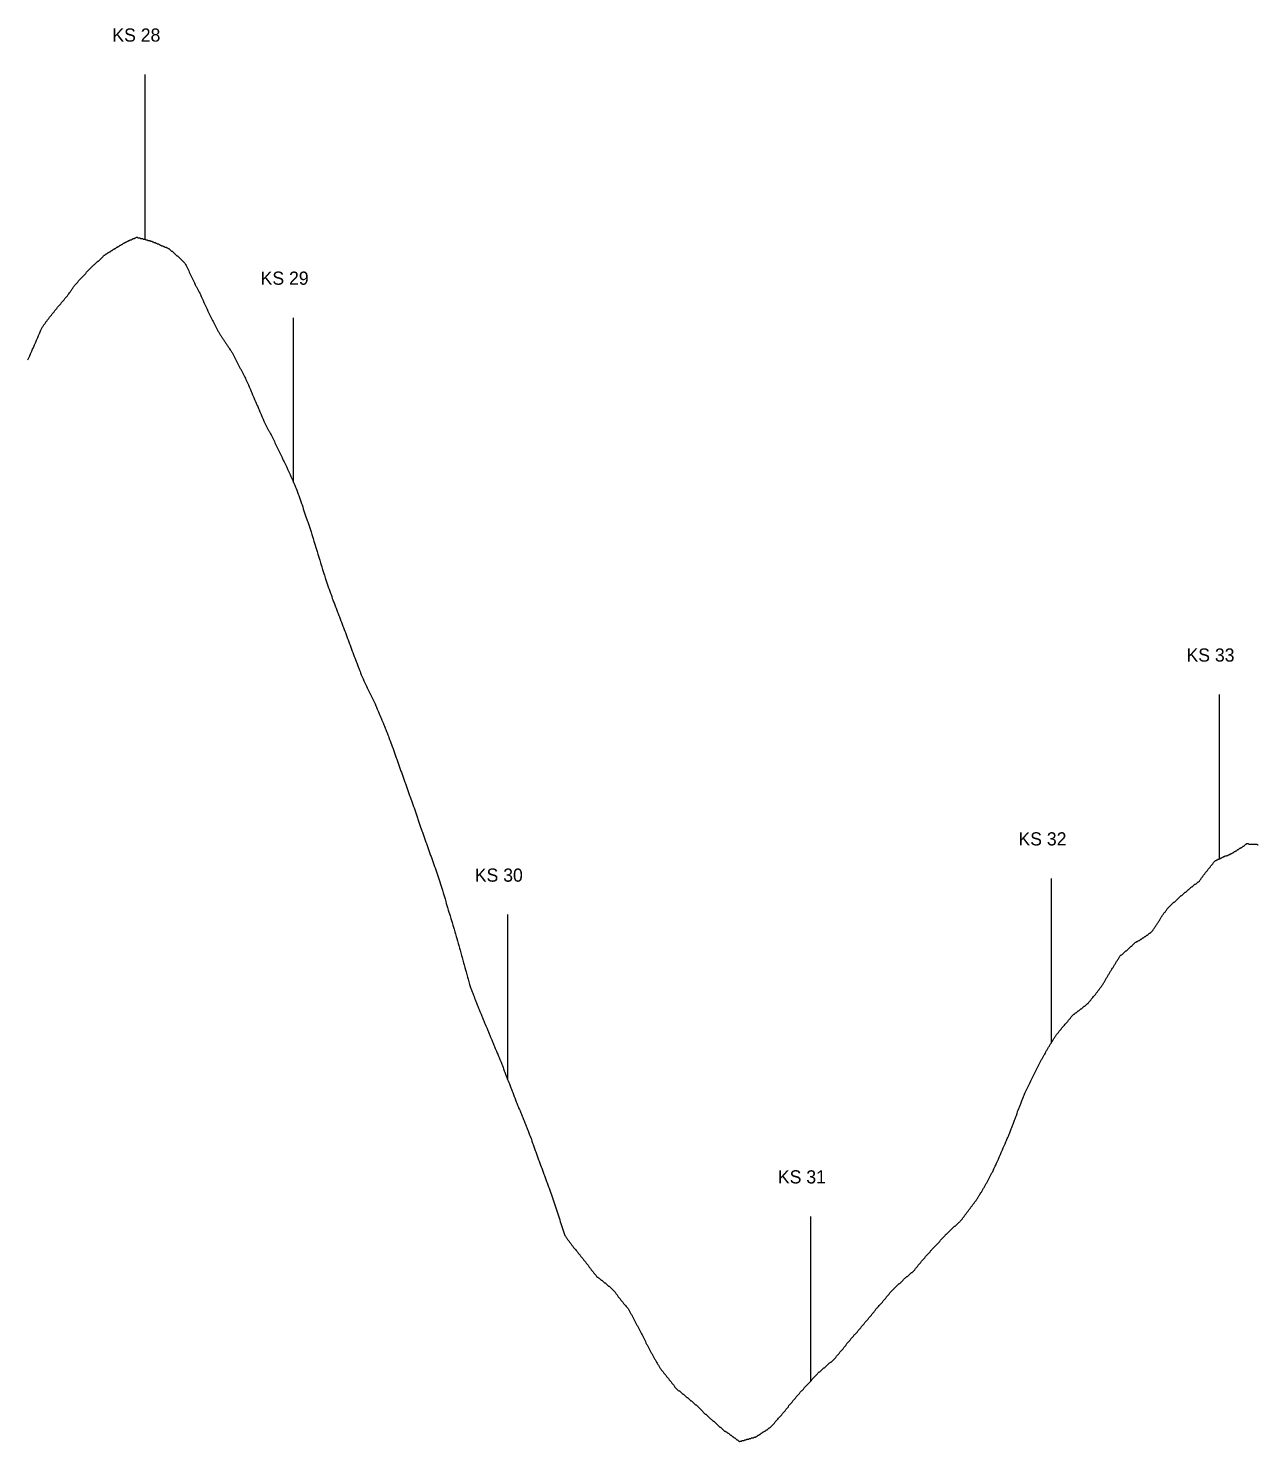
# Model space of a CAD drawing. Header units: metres. Extents: x 1 to 14781, y 7034 to 11914.
# Drawn here: x 11135 to 13000, y 9069 to 11214 of the extents above; entities that cross this region are included whole.
import ezdxf

# ---------------------------------------------------------------- set-up
doc = ezdxf.new("R2010")
doc.units = ezdxf.units.M
for name, color, linetype in [('profile_mark_labels', 3, 'Continuous'), ('profile_marks', 1, 'Continuous'), ('profile_polyline', 7, 'Continuous')]:
    doc.layers.add(name, color=color, linetype=linetype)

msp = doc.modelspace()

# ---------------------------------------------------------------- linework, layer by layer
at = {"layer": 'profile_marks'}
for p, q in [((11312.2, 10894), (11312.2, 11144)), ((11537.2, 10525), (11537.2, 10775)), ((12942.2, 9953), (12942.2, 10203)), ((12687.2, 9674), (12687.2, 9924)), ((11862.2, 9619), (11862.2, 9869)), ((12322.2, 9161), (12322.2, 9411))]:
    msp.add_line(p, q, dxfattribs=at)
at = {"layer": 'profile_polyline'}
msp.add_lwpolyline([(11134, 10711), (11135, 10713), (11136, 10715), (11137, 10717), (11138, 10720), (11139, 10722), (11140, 10724), (11141, 10727), (11142, 10729), (11143, 10731), (11144, 10734), (11145, 10736), (11146, 10738), (11147, 10741), (11148, 10743), (11149, 10745), (11150, 10748), (11151, 10750), (11152, 10752), (11153, 10755), (11154, 10757), (11155, 10759), (11156, 10761), (11157, 10762), (11158, 10764), (11159, 10765), (11160, 10766), (11161, 10768), (11162, 10769), (11163, 10770), (11164, 10772), (11165, 10773), (11166, 10774), (11167, 10776), (11168, 10777), (11169, 10778), (11170, 10779), (11171, 10781), (11172, 10782), (11173, 10783), (11174, 10784), (11175, 10786), (11176, 10787), (11177, 10788), (11178, 10789), (11179, 10791), (11180, 10792), (11181, 10793), (11182, 10794), (11183, 10795), (11184, 10796), (11185, 10798), (11186, 10799), (11187, 10800), (11188, 10801), (11189, 10802), (11190, 10804), (11191, 10805), (11192, 10806), (11193, 10807), (11194, 10808), (11195, 10810), (11196, 10811), (11197, 10813), (11198, 10814), (11199, 10816), (11200, 10817), (11201, 10819), (11202, 10820), (11203, 10822), (11204, 10823), (11205, 10824), (11206, 10825), (11207, 10826), (11208, 10827), (11209, 10828), (11210, 10829), (11211, 10831), (11212, 10832), (11213, 10833), (11214, 10834), (11215, 10835), (11216, 10836), (11217, 10837), (11218, 10838), (11219, 10839), (11220, 10840), (11221, 10841), (11222, 10842), (11223, 10844), (11224, 10845), (11225, 10846), (11226, 10847), (11227, 10848), (11228, 10849), (11229, 10850), (11230, 10851), (11231, 10852), (11232, 10853), (11233, 10854), (11234, 10855), (11235, 10856), (11236, 10857), (11237, 10858), (11238, 10859), (11239, 10860), (11240, 10861), (11241, 10861), (11242, 10862), (11243, 10863), (11244, 10864), (11245, 10865), (11246, 10866), (11247, 10867), (11248, 10868), (11249, 10869), (11250, 10870), (11251, 10870), (11252, 10871), (11253, 10872), (11254, 10872), (11255, 10873), (11256, 10874), (11257, 10874), (11258, 10875), (11259, 10875), (11260, 10876), (11261, 10877), (11262, 10877), (11263, 10878), (11264, 10879), (11265, 10879), (11266, 10880), (11267, 10880), (11268, 10881), (11269, 10882), (11270, 10882), (11271, 10883), (11272, 10883), (11273, 10884), (11274, 10885), (11275, 10885), (11276, 10886), (11277, 10886), (11278, 10887), (11279, 10888), (11280, 10888), (11281, 10889), (11282, 10889), (11283, 10890), (11284, 10890), (11285, 10891), (11286, 10891), (11287, 10892), (11288, 10892), (11289, 10893), (11290, 10893), (11291, 10893), (11292, 10894), (11293, 10894), (11294, 10895), (11295, 10895), (11296, 10895), (11297, 10896), (11298, 10896), (11299, 10897), (11300, 10897), (11301, 10896), (11302, 10896), (11303, 10896), (11304, 10896), (11305, 10895), (11306, 10895), (11307, 10895), (11308, 10895), (11309, 10894), (11310, 10894), (11311, 10894), (11312, 10894), (11313, 10893), (11314, 10893), (11315, 10893), (11316, 10892), (11317, 10892), (11318, 10892), (11319, 10892), (11320, 10891), (11321, 10891), (11322, 10891), (11323, 10890), (11324, 10890), (11325, 10889), (11326, 10889), (11327, 10889), (11328, 10888), (11329, 10888), (11330, 10887), (11331, 10887), (11332, 10887), (11333, 10886), (11334, 10886), (11335, 10885), (11336, 10885), (11337, 10884), (11338, 10884), (11339, 10884), (11340, 10883), (11341, 10883), (11342, 10882), (11343, 10882), (11344, 10882), (11345, 10881), (11346, 10881), (11347, 10880), (11348, 10880), (11349, 10879), (11350, 10878), (11351, 10877), (11352, 10876), (11353, 10876), (11354, 10875), (11355, 10874), (11356, 10873), (11357, 10872), (11358, 10871), (11359, 10870), (11360, 10869), (11361, 10869), (11362, 10868), (11363, 10867), (11364, 10866), (11365, 10865), (11366, 10864), (11367, 10863), (11368, 10862), (11369, 10861), (11370, 10860), (11371, 10859), (11372, 10858), (11373, 10856), (11374, 10854), (11375, 10852), (11376, 10850), (11377, 10848), (11378, 10846), (11379, 10844), (11380, 10842), (11381, 10840), (11382, 10838), (11383, 10836), (11384, 10834), (11385, 10832), (11386, 10830), (11387, 10828), (11388, 10825), (11389, 10823), (11390, 10822), (11391, 10820), (11392, 10818), (11393, 10816), (11394, 10814), (11395, 10812), (11396, 10810), (11397, 10807), (11398, 10805), (11399, 10803), (11400, 10801), (11401, 10798), (11402, 10796), (11403, 10794), (11404, 10792), (11405, 10790), (11406, 10788), (11407, 10785), (11408, 10783), (11409, 10781), (11410, 10779), (11411, 10777), (11412, 10775), (11413, 10773), (11414, 10771), (11415, 10769), (11416, 10767), (11417, 10765), (11418, 10763), (11419, 10761), (11420, 10759), (11421, 10757), (11422, 10756), (11423, 10754), (11424, 10753), (11425, 10751), (11426, 10749), (11427, 10748), (11428, 10746), (11429, 10745), (11430, 10743), (11431, 10742), (11432, 10740), (11433, 10739), (11434, 10737), (11435, 10736), (11436, 10734), (11437, 10733), (11438, 10731), (11439, 10730), (11440, 10728), (11441, 10726), (11442, 10725), (11443, 10723), (11444, 10722), (11445, 10720), (11446, 10718), (11447, 10716), (11448, 10714), (11449, 10712), (11450, 10710), (11451, 10708), (11452, 10706), (11453, 10704), (11454, 10702), (11455, 10700), (11456, 10698), (11457, 10697), (11458, 10695), (11459, 10693), (11460, 10691), (11461, 10689), (11462, 10687), (11463, 10685), (11464, 10683), (11465, 10681), (11466, 10679), (11467, 10677), (11468, 10675), (11469, 10673), (11470, 10670), (11471, 10668), (11472, 10666), (11473, 10663), (11474, 10661), (11475, 10658), (11476, 10656), (11477, 10654), (11478, 10651), (11479, 10649), (11480, 10647), (11481, 10644), (11482, 10642), (11483, 10640), (11484, 10637), (11485, 10635), (11486, 10632), (11487, 10630), (11488, 10628), (11489, 10625), (11490, 10623), (11491, 10621), (11492, 10618), (11493, 10616), (11494, 10614), (11495, 10612), (11496, 10610), (11497, 10608), (11498, 10606), (11499, 10604), (11500, 10603), (11501, 10601), (11502, 10599), (11503, 10597), (11504, 10595), (11505, 10593), (11506, 10591), (11507, 10589), (11508, 10587), (11509, 10585), (11510, 10583), (11511, 10581), (11512, 10579), (11513, 10577), (11514, 10575), (11515, 10573), (11516, 10571), (11517, 10569), (11518, 10567), (11519, 10565), (11520, 10563), (11521, 10560), (11522, 10558), (11523, 10556), (11524, 10554), (11525, 10552), (11526, 10550), (11527, 10548), (11528, 10545), (11529, 10543), (11530, 10541), (11531, 10539), (11532, 10537), (11533, 10534), (11534, 10532), (11535, 10530), (11536, 10528), (11537, 10525), (11538, 10523), (11539, 10521), (11540, 10518), (11541, 10516), (11542, 10513), (11543, 10510), (11544, 10507), (11545, 10505), (11546, 10502), (11547, 10499), (11548, 10496), (11549, 10493), (11550, 10491), (11551, 10488), (11552, 10485), (11553, 10482), (11554, 10479), (11555, 10476), (11556, 10473), (11557, 10470), (11558, 10467), (11559, 10465), (11560, 10462), (11561, 10459), (11562, 10456), (11563, 10453), (11564, 10450), (11565, 10446), (11566, 10443), (11567, 10440), (11568, 10436), (11569, 10433), (11570, 10430), (11571, 10426), (11572, 10423), (11573, 10420), (11574, 10416), (11575, 10413), (11576, 10410), (11577, 10407), (11578, 10403), (11579, 10400), (11580, 10397), (11581, 10393), (11582, 10390), (11583, 10387), (11584, 10384), (11585, 10380), (11586, 10377), (11587, 10374), (11588, 10371), (11589, 10368), (11590, 10365), (11591, 10363), (11592, 10360), (11593, 10357), (11594, 10355), (11595, 10352), (11596, 10349), (11597, 10347), (11598, 10344), (11599, 10342), (11600, 10339), (11601, 10336), (11602, 10334), (11603, 10331), (11604, 10328), (11605, 10326), (11606, 10323), (11607, 10321), (11608, 10318), (11609, 10315), (11610, 10313), (11611, 10310), (11612, 10307), (11613, 10305), (11614, 10302), (11615, 10299), (11616, 10297), (11617, 10294), (11618, 10291), (11619, 10288), (11620, 10286), (11621, 10283), (11622, 10280), (11623, 10278), (11624, 10275), (11625, 10272), (11626, 10269), (11627, 10267), (11628, 10264), (11629, 10261), (11630, 10259), (11631, 10256), (11632, 10253), (11633, 10251), (11634, 10248), (11635, 10245), (11636, 10243), (11637, 10240), (11638, 10238), (11639, 10236), (11640, 10233), (11641, 10231), (11642, 10229), (11643, 10227), (11644, 10224), (11645, 10222), (11646, 10220), (11647, 10218), (11648, 10216), (11649, 10213), (11650, 10211), (11651, 10209), (11652, 10207), (11653, 10205), (11654, 10203), (11655, 10201), (11656, 10199), (11657, 10197), (11658, 10195), (11659, 10193), (11660, 10191), (11661, 10189), (11662, 10186), (11663, 10184), (11664, 10181), (11665, 10179), (11666, 10177), (11667, 10174), (11668, 10172), (11669, 10169), (11670, 10167), (11671, 10164), (11672, 10162), (11673, 10160), (11674, 10157), (11675, 10155), (11676, 10152), (11677, 10150), (11678, 10147), (11679, 10145), (11680, 10142), (11681, 10140), (11682, 10138), (11683, 10135), (11684, 10133), (11685, 10130), (11686, 10127), (11687, 10124), (11688, 10122), (11689, 10119), (11690, 10116), (11691, 10113), (11692, 10110), (11693, 10107), (11694, 10105), (11695, 10102), (11696, 10099), (11697, 10096), (11698, 10093), (11699, 10090), (11700, 10087), (11701, 10085), (11702, 10082), (11703, 10079), (11704, 10076), (11705, 10073), (11706, 10070), (11707, 10068), (11708, 10065), (11709, 10062), (11710, 10059), (11711, 10056), (11712, 10053), (11713, 10050), (11714, 10048), (11715, 10045), (11716, 10042), (11717, 10039), (11718, 10036), (11719, 10033), (11720, 10031), (11721, 10028), (11722, 10025), (11723, 10022), (11724, 10019), (11725, 10016), (11726, 10014), (11727, 10011), (11728, 10008), (11729, 10005), (11730, 10002), (11731, 9999), (11732, 9996), (11733, 9994), (11734, 9991), (11735, 9988), (11736, 9985), (11737, 9982), (11738, 9979), (11739, 9977), (11740, 9974), (11741, 9971), (11742, 9968), (11743, 9965), (11744, 9962), (11745, 9959), (11746, 9957), (11747, 9954), (11748, 9951), (11749, 9948), (11750, 9945), (11751, 9942), (11752, 9940), (11753, 9937), (11754, 9934), (11755, 9931), (11756, 9928), (11757, 9925), (11758, 9922), (11759, 9919), (11760, 9915), (11761, 9912), (11762, 9909), (11763, 9906), (11764, 9902), (11765, 9899), (11766, 9896), (11767, 9893), (11768, 9889), (11769, 9886), (11770, 9883), (11771, 9880), (11772, 9876), (11773, 9873), (11774, 9870), (11775, 9867), (11776, 9863), (11777, 9860), (11778, 9857), (11779, 9853), (11780, 9850), (11781, 9847), (11782, 9843), (11783, 9840), (11784, 9836), (11785, 9833), (11786, 9829), (11787, 9825), (11788, 9822), (11789, 9818), (11790, 9815), (11791, 9811), (11792, 9807), (11793, 9804), (11794, 9800), (11795, 9796), (11796, 9793), (11797, 9789), (11798, 9785), (11799, 9782), (11800, 9778), (11801, 9774), (11802, 9771), (11803, 9767), (11804, 9763), (11805, 9760), (11806, 9757), (11807, 9755), (11808, 9752), (11809, 9750), (11810, 9747), (11811, 9745), (11812, 9742), (11813, 9740), (11814, 9737), (11815, 9735), (11816, 9732), (11817, 9730), (11818, 9727), (11819, 9725), (11820, 9722), (11821, 9720), (11822, 9718), (11823, 9715), (11824, 9713), (11825, 9710), (11826, 9708), (11827, 9705), (11828, 9703), (11829, 9700), (11830, 9698), (11831, 9696), (11832, 9693), (11833, 9691), (11834, 9688), (11835, 9686), (11836, 9683), (11837, 9681), (11838, 9679), (11839, 9676), (11840, 9674), (11841, 9671), (11842, 9669), (11843, 9666), (11844, 9664), (11845, 9662), (11846, 9659), (11847, 9657), (11848, 9654), (11849, 9652), (11850, 9649), (11851, 9647), (11852, 9645), (11853, 9642), (11854, 9640), (11855, 9637), (11856, 9635), (11857, 9632), (11858, 9630), (11859, 9627), (11860, 9624), (11861, 9622), (11862, 9619), (11863, 9617), (11864, 9614), (11865, 9612), (11866, 9609), (11867, 9606), (11868, 9604), (11869, 9601), (11870, 9599), (11871, 9596), (11872, 9593), (11873, 9591), (11874, 9588), (11875, 9585), (11876, 9583), (11877, 9580), (11878, 9578), (11879, 9575), (11880, 9573), (11881, 9571), (11882, 9568), (11883, 9566), (11884, 9563), (11885, 9561), (11886, 9558), (11887, 9556), (11888, 9553), (11889, 9551), (11890, 9548), (11891, 9546), (11892, 9543), (11893, 9541), (11894, 9538), (11895, 9535), (11896, 9533), (11897, 9530), (11898, 9528), (11899, 9525), (11900, 9522), (11901, 9520), (11902, 9517), (11903, 9514), (11904, 9511), (11905, 9509), (11906, 9506), (11907, 9503), (11908, 9500), (11909, 9497), (11910, 9495), (11911, 9492), (11912, 9489), (11913, 9486), (11914, 9484), (11915, 9481), (11916, 9478), (11917, 9475), (11918, 9473), (11919, 9470), (11920, 9467), (11921, 9464), (11922, 9462), (11923, 9459), (11924, 9456), (11925, 9454), (11926, 9451), (11927, 9448), (11928, 9445), (11929, 9442), (11930, 9439), (11931, 9436), (11932, 9433), (11933, 9430), (11934, 9427), (11935, 9424), (11936, 9421), (11937, 9418), (11938, 9415), (11939, 9412), (11940, 9409), (11941, 9406), (11942, 9403), (11943, 9400), (11944, 9397), (11945, 9394), (11946, 9391), (11947, 9388), (11948, 9385), (11949, 9382), (11950, 9381), (11951, 9379), (11952, 9378), (11953, 9376), (11954, 9375), (11955, 9374), (11956, 9372), (11957, 9371), (11958, 9370), (11959, 9368), (11960, 9367), (11961, 9366), (11962, 9364), (11963, 9363), (11964, 9362), (11965, 9361), (11966, 9359), (11967, 9358), (11968, 9357), (11969, 9355), (11970, 9354), (11971, 9353), (11972, 9352), (11973, 9350), (11974, 9349), (11975, 9348), (11976, 9347), (11977, 9345), (11978, 9344), (11979, 9343), (11980, 9342), (11981, 9340), (11982, 9339), (11983, 9338), (11984, 9337), (11985, 9335), (11986, 9334), (11987, 9333), (11988, 9332), (11989, 9330), (11990, 9329), (11991, 9328), (11992, 9327), (11993, 9325), (11994, 9324), (11995, 9323), (11996, 9322), (11997, 9320), (11998, 9319), (11999, 9319), (12000, 9318), (12001, 9317), (12002, 9316), (12003, 9315), (12004, 9314), (12005, 9314), (12006, 9313), (12007, 9312), (12008, 9311), (12009, 9310), (12010, 9310), (12011, 9309), (12012, 9308), (12013, 9307), (12014, 9306), (12015, 9305), (12016, 9305), (12017, 9304), (12018, 9303), (12019, 9302), (12020, 9301), (12021, 9300), (12022, 9299), (12023, 9298), (12024, 9297), (12025, 9296), (12026, 9294), (12027, 9293), (12028, 9292), (12029, 9291), (12030, 9289), (12031, 9288), (12032, 9287), (12033, 9286), (12034, 9284), (12035, 9283), (12036, 9282), (12037, 9281), (12038, 9279), (12039, 9278), (12040, 9277), (12041, 9276), (12042, 9274), (12043, 9273), (12044, 9272), (12045, 9271), (12046, 9269), (12047, 9267), (12048, 9265), (12049, 9263), (12050, 9262), (12051, 9260), (12052, 9258), (12053, 9256), (12054, 9254), (12055, 9252), (12056, 9250), (12057, 9248), (12058, 9246), (12059, 9245), (12060, 9243), (12061, 9241), (12062, 9239), (12063, 9237), (12064, 9235), (12065, 9233), (12066, 9231), (12067, 9229), (12068, 9227), (12069, 9225), (12070, 9223), (12071, 9221), (12072, 9219), (12073, 9217), (12074, 9216), (12075, 9214), (12076, 9212), (12077, 9210), (12078, 9208), (12079, 9206), (12080, 9204), (12081, 9203), (12082, 9201), (12083, 9199), (12084, 9197), (12085, 9195), (12086, 9194), (12087, 9192), (12088, 9190), (12089, 9188), (12090, 9186), (12091, 9185), (12092, 9183), (12093, 9181), (12094, 9180), (12095, 9178), (12096, 9177), (12097, 9176), (12098, 9175), (12099, 9173), (12100, 9172), (12101, 9171), (12102, 9170), (12103, 9168), (12104, 9167), (12105, 9166), (12106, 9165), (12107, 9163), (12108, 9162), (12109, 9161), (12110, 9160), (12111, 9158), (12112, 9157), (12113, 9156), (12114, 9155), (12115, 9153), (12116, 9152), (12117, 9151), (12118, 9150), (12119, 9149), (12120, 9148), (12121, 9147), (12122, 9146), (12123, 9146), (12124, 9145), (12125, 9144), (12126, 9143), (12127, 9142), (12128, 9141), (12129, 9141), (12130, 9140), (12131, 9139), (12132, 9138), (12133, 9137), (12134, 9136), (12135, 9136), (12136, 9135), (12137, 9134), (12138, 9133), (12139, 9132), (12140, 9131), (12141, 9131), (12142, 9130), (12143, 9129), (12144, 9128), (12145, 9127), (12146, 9126), (12147, 9125), (12148, 9125), (12149, 9124), (12150, 9123), (12151, 9122), (12152, 9121), (12153, 9120), (12154, 9119), (12155, 9118), (12156, 9117), (12157, 9116), (12158, 9115), (12159, 9114), (12160, 9113), (12161, 9112), (12162, 9111), (12163, 9111), (12164, 9110), (12165, 9109), (12166, 9108), (12167, 9107), (12168, 9106), (12169, 9105), (12170, 9104), (12171, 9103), (12172, 9102), (12173, 9101), (12174, 9100), (12175, 9100), (12176, 9099), (12177, 9098), (12178, 9097), (12179, 9096), (12180, 9095), (12181, 9094), (12182, 9093), (12183, 9092), (12184, 9091), (12185, 9091), (12186, 9090), (12187, 9089), (12188, 9088), (12189, 9087), (12190, 9086), (12191, 9085), (12192, 9085), (12193, 9084), (12194, 9084), (12195, 9083), (12196, 9082), (12197, 9082), (12198, 9081), (12199, 9080), (12200, 9079), (12201, 9079), (12202, 9078), (12203, 9077), (12204, 9077), (12205, 9076), (12206, 9075), (12207, 9075), (12208, 9074), (12209, 9073), (12210, 9072), (12211, 9072), (12212, 9071), (12213, 9070), (12214, 9069), (12215, 9070), (12216, 9070), (12217, 9070), (12218, 9071), (12219, 9071), (12220, 9071), (12221, 9071), (12222, 9072), (12223, 9072), (12224, 9072), (12225, 9073), (12226, 9073), (12227, 9073), (12228, 9073), (12229, 9074), (12230, 9074), (12231, 9074), (12232, 9075), (12233, 9075), (12234, 9075), (12235, 9075), (12236, 9076), (12237, 9076), (12238, 9076), (12239, 9077), (12240, 9077), (12241, 9078), (12242, 9079), (12243, 9079), (12244, 9080), (12245, 9080), (12246, 9081), (12247, 9082), (12248, 9082), (12249, 9083), (12250, 9084), (12251, 9084), (12252, 9085), (12253, 9085), (12254, 9086), (12255, 9087), (12256, 9087), (12257, 9088), (12258, 9089), (12259, 9090), (12260, 9090), (12261, 9091), (12262, 9092), (12263, 9093), (12264, 9094), (12265, 9095), (12266, 9096), (12267, 9097), (12268, 9099), (12269, 9100), (12270, 9101), (12271, 9102), (12272, 9103), (12273, 9105), (12274, 9106), (12275, 9107), (12276, 9108), (12277, 9109), (12278, 9110), (12279, 9112), (12280, 9113), (12281, 9114), (12282, 9115), (12283, 9116), (12284, 9118), (12285, 9119), (12286, 9120), (12287, 9121), (12288, 9122), (12289, 9124), (12290, 9125), (12291, 9126), (12292, 9127), (12293, 9128), (12294, 9129), (12295, 9131), (12296, 9132), (12297, 9133), (12298, 9134), (12299, 9135), (12300, 9137), (12301, 9138), (12302, 9139), (12303, 9140), (12304, 9141), (12305, 9142), (12306, 9144), (12307, 9145), (12308, 9146), (12309, 9147), (12310, 9148), (12311, 9149), (12312, 9151), (12313, 9152), (12314, 9153), (12315, 9154), (12316, 9155), (12317, 9156), (12318, 9157), (12319, 9158), (12320, 9159), (12321, 9160), (12322, 9161), (12323, 9162), (12324, 9164), (12325, 9165), (12326, 9166), (12327, 9167), (12328, 9168), (12329, 9169), (12330, 9170), (12331, 9171), (12332, 9172), (12333, 9173), (12334, 9174), (12335, 9175), (12336, 9175), (12337, 9176), (12338, 9177), (12339, 9178), (12340, 9179), (12341, 9180), (12342, 9181), (12343, 9181), (12344, 9182), (12345, 9183), (12346, 9184), (12347, 9185), (12348, 9186), (12349, 9187), (12350, 9188), (12351, 9189), (12352, 9190), (12353, 9190), (12354, 9191), (12355, 9192), (12356, 9193), (12357, 9194), (12358, 9195), (12359, 9196), (12360, 9197), (12361, 9199), (12362, 9200), (12363, 9201), (12364, 9202), (12365, 9203), (12366, 9205), (12367, 9206), (12368, 9207), (12369, 9208), (12370, 9209), (12371, 9210), (12372, 9212), (12373, 9213), (12374, 9214), (12375, 9215), (12376, 9216), (12377, 9218), (12378, 9219), (12379, 9220), (12380, 9221), (12381, 9222), (12382, 9223), (12383, 9225), (12384, 9226), (12385, 9227), (12386, 9228), (12387, 9229), (12388, 9231), (12389, 9232), (12390, 9233), (12391, 9234), (12392, 9235), (12393, 9236), (12394, 9238), (12395, 9239), (12396, 9240), (12397, 9241), (12398, 9242), (12399, 9244), (12400, 9245), (12401, 9246), (12402, 9247), (12403, 9248), (12404, 9250), (12405, 9251), (12406, 9252), (12407, 9253), (12408, 9254), (12409, 9255), (12410, 9257), (12411, 9258), (12412, 9259), (12413, 9260), (12414, 9261), (12415, 9263), (12416, 9264), (12417, 9265), (12418, 9266), (12419, 9267), (12420, 9268), (12421, 9270), (12422, 9271), (12423, 9272), (12424, 9273), (12425, 9274), (12426, 9276), (12427, 9277), (12428, 9278), (12429, 9279), (12430, 9280), (12431, 9281), (12432, 9283), (12433, 9284), (12434, 9285), (12435, 9286), (12436, 9287), (12437, 9289), (12438, 9290), (12439, 9291), (12440, 9292), (12441, 9293), (12442, 9295), (12443, 9296), (12444, 9297), (12445, 9298), (12446, 9299), (12447, 9300), (12448, 9301), (12449, 9302), (12450, 9303), (12451, 9304), (12452, 9305), (12453, 9306), (12454, 9307), (12455, 9308), (12456, 9309), (12457, 9309), (12458, 9310), (12459, 9311), (12460, 9312), (12461, 9313), (12462, 9314), (12463, 9315), (12464, 9316), (12465, 9317), (12466, 9318), (12467, 9319), (12468, 9320), (12469, 9320), (12470, 9321), (12471, 9322), (12472, 9323), (12473, 9324), (12474, 9325), (12475, 9326), (12476, 9326), (12477, 9327), (12478, 9328), (12479, 9329), (12480, 9330), (12481, 9332), (12482, 9333), (12483, 9334), (12484, 9335), (12485, 9337), (12486, 9338), (12487, 9339), (12488, 9340), (12489, 9341), (12490, 9343), (12491, 9344), (12492, 9345), (12493, 9346), (12494, 9347), (12495, 9348), (12496, 9350), (12497, 9351), (12498, 9352), (12499, 9353), (12500, 9354), (12501, 9355), (12502, 9356), (12503, 9357), (12504, 9359), (12505, 9360), (12506, 9361), (12507, 9362), (12508, 9363), (12509, 9364), (12510, 9365), (12511, 9366), (12512, 9367), (12513, 9368), (12514, 9369), (12515, 9370), (12516, 9371), (12517, 9372), (12518, 9373), (12519, 9375), (12520, 9376), (12521, 9377), (12522, 9378), (12523, 9379), (12524, 9380), (12525, 9381), (12526, 9382), (12527, 9384), (12528, 9384), (12529, 9385), (12530, 9386), (12531, 9387), (12532, 9388), (12533, 9389), (12534, 9390), (12535, 9391), (12536, 9392), (12537, 9393), (12538, 9394), (12539, 9395), (12540, 9396), (12541, 9396), (12542, 9397), (12543, 9398), (12544, 9399), (12545, 9400), (12546, 9401), (12547, 9402), (12548, 9403), (12549, 9404), (12550, 9405), (12551, 9406), (12552, 9407), (12553, 9409), (12554, 9410), (12555, 9411), (12556, 9413), (12557, 9414), (12558, 9415), (12559, 9417), (12560, 9418), (12561, 9419), (12562, 9421), (12563, 9422), (12564, 9423), (12565, 9425), (12566, 9426), (12567, 9427), (12568, 9429), (12569, 9430), (12570, 9431), (12571, 9433), (12572, 9434), (12573, 9435), (12574, 9437), (12575, 9438), (12576, 9440), (12577, 9442), (12578, 9443), (12579, 9445), (12580, 9447), (12581, 9448), (12582, 9450), (12583, 9452), (12584, 9454), (12585, 9455), (12586, 9457), (12587, 9459), (12588, 9461), (12589, 9462), (12590, 9464), (12591, 9466), (12592, 9468), (12593, 9469), (12594, 9471), (12595, 9473), (12596, 9475), (12597, 9477), (12598, 9478), (12599, 9480), (12600, 9483), (12601, 9485), (12602, 9487), (12603, 9489), (12604, 9492), (12605, 9494), (12606, 9496), (12607, 9498), (12608, 9501), (12609, 9503), (12610, 9505), (12611, 9508), (12612, 9510), (12613, 9512), (12614, 9515), (12615, 9517), (12616, 9519), (12617, 9521), (12618, 9524), (12619, 9526), (12620, 9529), (12621, 9531), (12622, 9533), (12623, 9536), (12624, 9538), (12625, 9541), (12626, 9544), (12627, 9546), (12628, 9549), (12629, 9551), (12630, 9554), (12631, 9557), (12632, 9559), (12633, 9562), (12634, 9564), (12635, 9567), (12636, 9570), (12637, 9572), (12638, 9575), (12639, 9577), (12640, 9580), (12641, 9582), (12642, 9585), (12643, 9588), (12644, 9590), (12645, 9593), (12646, 9595), (12647, 9598), (12648, 9600), (12649, 9602), (12650, 9604), (12651, 9606), (12652, 9608), (12653, 9610), (12654, 9612), (12655, 9614), (12656, 9617), (12657, 9619), (12658, 9621), (12659, 9623), (12660, 9625), (12661, 9627), (12662, 9629), (12663, 9631), (12664, 9633), (12665, 9635), (12666, 9637), (12667, 9639), (12668, 9641), (12669, 9643), (12670, 9645), (12671, 9647), (12672, 9649), (12673, 9650), (12674, 9652), (12675, 9654), (12676, 9656), (12677, 9657), (12678, 9659), (12679, 9661), (12680, 9663), (12681, 9664), (12682, 9666), (12683, 9668), (12684, 9669), (12685, 9671), (12686, 9673), (12687, 9674), (12688, 9676), (12689, 9677), (12690, 9679), (12691, 9681), (12692, 9682), (12693, 9684), (12694, 9685), (12695, 9687), (12696, 9688), (12697, 9689), (12698, 9690), (12699, 9692), (12700, 9693), (12701, 9694), (12702, 9695), (12703, 9697), (12704, 9698), (12705, 9699), (12706, 9700), (12707, 9701), (12708, 9703), (12709, 9704), (12710, 9705), (12711, 9706), (12712, 9707), (12713, 9709), (12714, 9710), (12715, 9711), (12716, 9712), (12717, 9714), (12718, 9715), (12719, 9716), (12720, 9717), (12721, 9718), (12722, 9718), (12723, 9719), (12724, 9720), (12725, 9720), (12726, 9721), (12727, 9722), (12728, 9723), (12729, 9723), (12730, 9724), (12731, 9725), (12732, 9726), (12733, 9726), (12734, 9727), (12735, 9728), (12736, 9729), (12737, 9730), (12738, 9730), (12739, 9731), (12740, 9732), (12741, 9733), (12742, 9734), (12743, 9734), (12744, 9736), (12745, 9737), (12746, 9738), (12747, 9739), (12748, 9741), (12749, 9742), (12750, 9743), (12751, 9745), (12752, 9746), (12753, 9747), (12754, 9748), (12755, 9750), (12756, 9751), (12757, 9752), (12758, 9754), (12759, 9755), (12760, 9756), (12761, 9758), (12762, 9759), (12763, 9760), (12764, 9762), (12765, 9763), (12766, 9764), (12767, 9766), (12768, 9767), (12769, 9769), (12770, 9771), (12771, 9773), (12772, 9774), (12773, 9776), (12774, 9778), (12775, 9779), (12776, 9781), (12777, 9783), (12778, 9784), (12779, 9786), (12780, 9788), (12781, 9789), (12782, 9791), (12783, 9793), (12784, 9794), (12785, 9796), (12786, 9798), (12787, 9799), (12788, 9801), (12789, 9802), (12790, 9804), (12791, 9806), (12792, 9807), (12793, 9808), (12794, 9808), (12795, 9809), (12796, 9810), (12797, 9811), (12798, 9812), (12799, 9813), (12800, 9814), (12801, 9814), (12802, 9815), (12803, 9816), (12804, 9817), (12805, 9818), (12806, 9819), (12807, 9820), (12808, 9821), (12809, 9821), (12810, 9822), (12811, 9823), (12812, 9824), (12813, 9825), (12814, 9826), (12815, 9827), (12816, 9827), (12817, 9828), (12818, 9828), (12819, 9829), (12820, 9830), (12821, 9830), (12822, 9831), (12823, 9832), (12824, 9832), (12825, 9833), (12826, 9834), (12827, 9834), (12828, 9835), (12829, 9836), (12830, 9836), (12831, 9837), (12832, 9838), (12833, 9838), (12834, 9839), (12835, 9840), (12836, 9841), (12837, 9841), (12838, 9842), (12839, 9843), (12840, 9844), (12841, 9845), (12842, 9847), (12843, 9848), (12844, 9850), (12845, 9851), (12846, 9853), (12847, 9854), (12848, 9856), (12849, 9857), (12850, 9859), (12851, 9860), (12852, 9862), (12853, 9863), (12854, 9865), (12855, 9866), (12856, 9868), (12857, 9869), (12858, 9871), (12859, 9872), (12860, 9873), (12861, 9875), (12862, 9876), (12863, 9878), (12864, 9879), (12865, 9880), (12866, 9881), (12867, 9882), (12868, 9883), (12869, 9884), (12870, 9885), (12871, 9886), (12872, 9887), (12873, 9888), (12874, 9888), (12875, 9889), (12876, 9890), (12877, 9891), (12878, 9892), (12879, 9893), (12880, 9894), (12881, 9895), (12882, 9896), (12883, 9897), (12884, 9898), (12885, 9898), (12886, 9899), (12887, 9900), (12888, 9901), (12889, 9902), (12890, 9903), (12891, 9903), (12892, 9904), (12893, 9905), (12894, 9906), (12895, 9907), (12896, 9907), (12897, 9908), (12898, 9909), (12899, 9910), (12900, 9911), (12901, 9911), (12902, 9912), (12903, 9913), (12904, 9914), (12905, 9915), (12906, 9915), (12907, 9916), (12908, 9917), (12909, 9918), (12910, 9919), (12911, 9919), (12912, 9920), (12913, 9922), (12914, 9923), (12915, 9925), (12916, 9926), (12917, 9927), (12918, 9929), (12919, 9930), (12920, 9931), (12921, 9933), (12922, 9934), (12923, 9935), (12924, 9936), (12925, 9938), (12926, 9939), (12927, 9940), (12928, 9941), (12929, 9943), (12930, 9944), (12931, 9945), (12932, 9946), (12933, 9948), (12934, 9949), (12935, 9950), (12936, 9951), (12937, 9951), (12938, 9952), (12939, 9952), (12940, 9953), (12941, 9953), (12942, 9953), (12943, 9954), (12944, 9954), (12945, 9955), (12946, 9955), (12947, 9956), (12948, 9956), (12949, 9957), (12950, 9957), (12951, 9958), (12952, 9958), (12953, 9958), (12954, 9959), (12955, 9959), (12956, 9960), (12957, 9960), (12958, 9961), (12959, 9961), (12960, 9962), (12961, 9962), (12962, 9963), (12963, 9963), (12964, 9964), (12965, 9965), (12966, 9965), (12967, 9966), (12968, 9966), (12969, 9967), (12970, 9968), (12971, 9968), (12972, 9969), (12973, 9970), (12974, 9970), (12975, 9971), (12976, 9971), (12977, 9972), (12978, 9973), (12979, 9973), (12980, 9974), (12981, 9975), (12982, 9976), (12983, 9976), (12984, 9977), (12985, 9977), (12986, 9977), (12987, 9976), (12988, 9976), (12989, 9976), (12990, 9976), (12991, 9976), (12992, 9976), (12993, 9976), (12994, 9976), (12995, 9976), (12996, 9976), (12997, 9976), (12998, 9976), (12999, 9976), (13000, 9975), (13001, 9975)], dxfattribs=at)

# ---------------------------------------------------------------- texts
at = {"layer": 'profile_mark_labels'}
for s, p in [('KS 28', (11262.2, 11194)), ('KS 29', (11487.2, 10825)), ('KS 33', (12892.2, 10253)), ('KS 32', (12637.2, 9974)), ('KS 30', (11812.2, 9919)), ('KS 31', (12272.2, 9461))]:
    msp.add_text(s, height=20, dxfattribs=at).set_placement(p)

doc.saveas('drawing.dxf')
